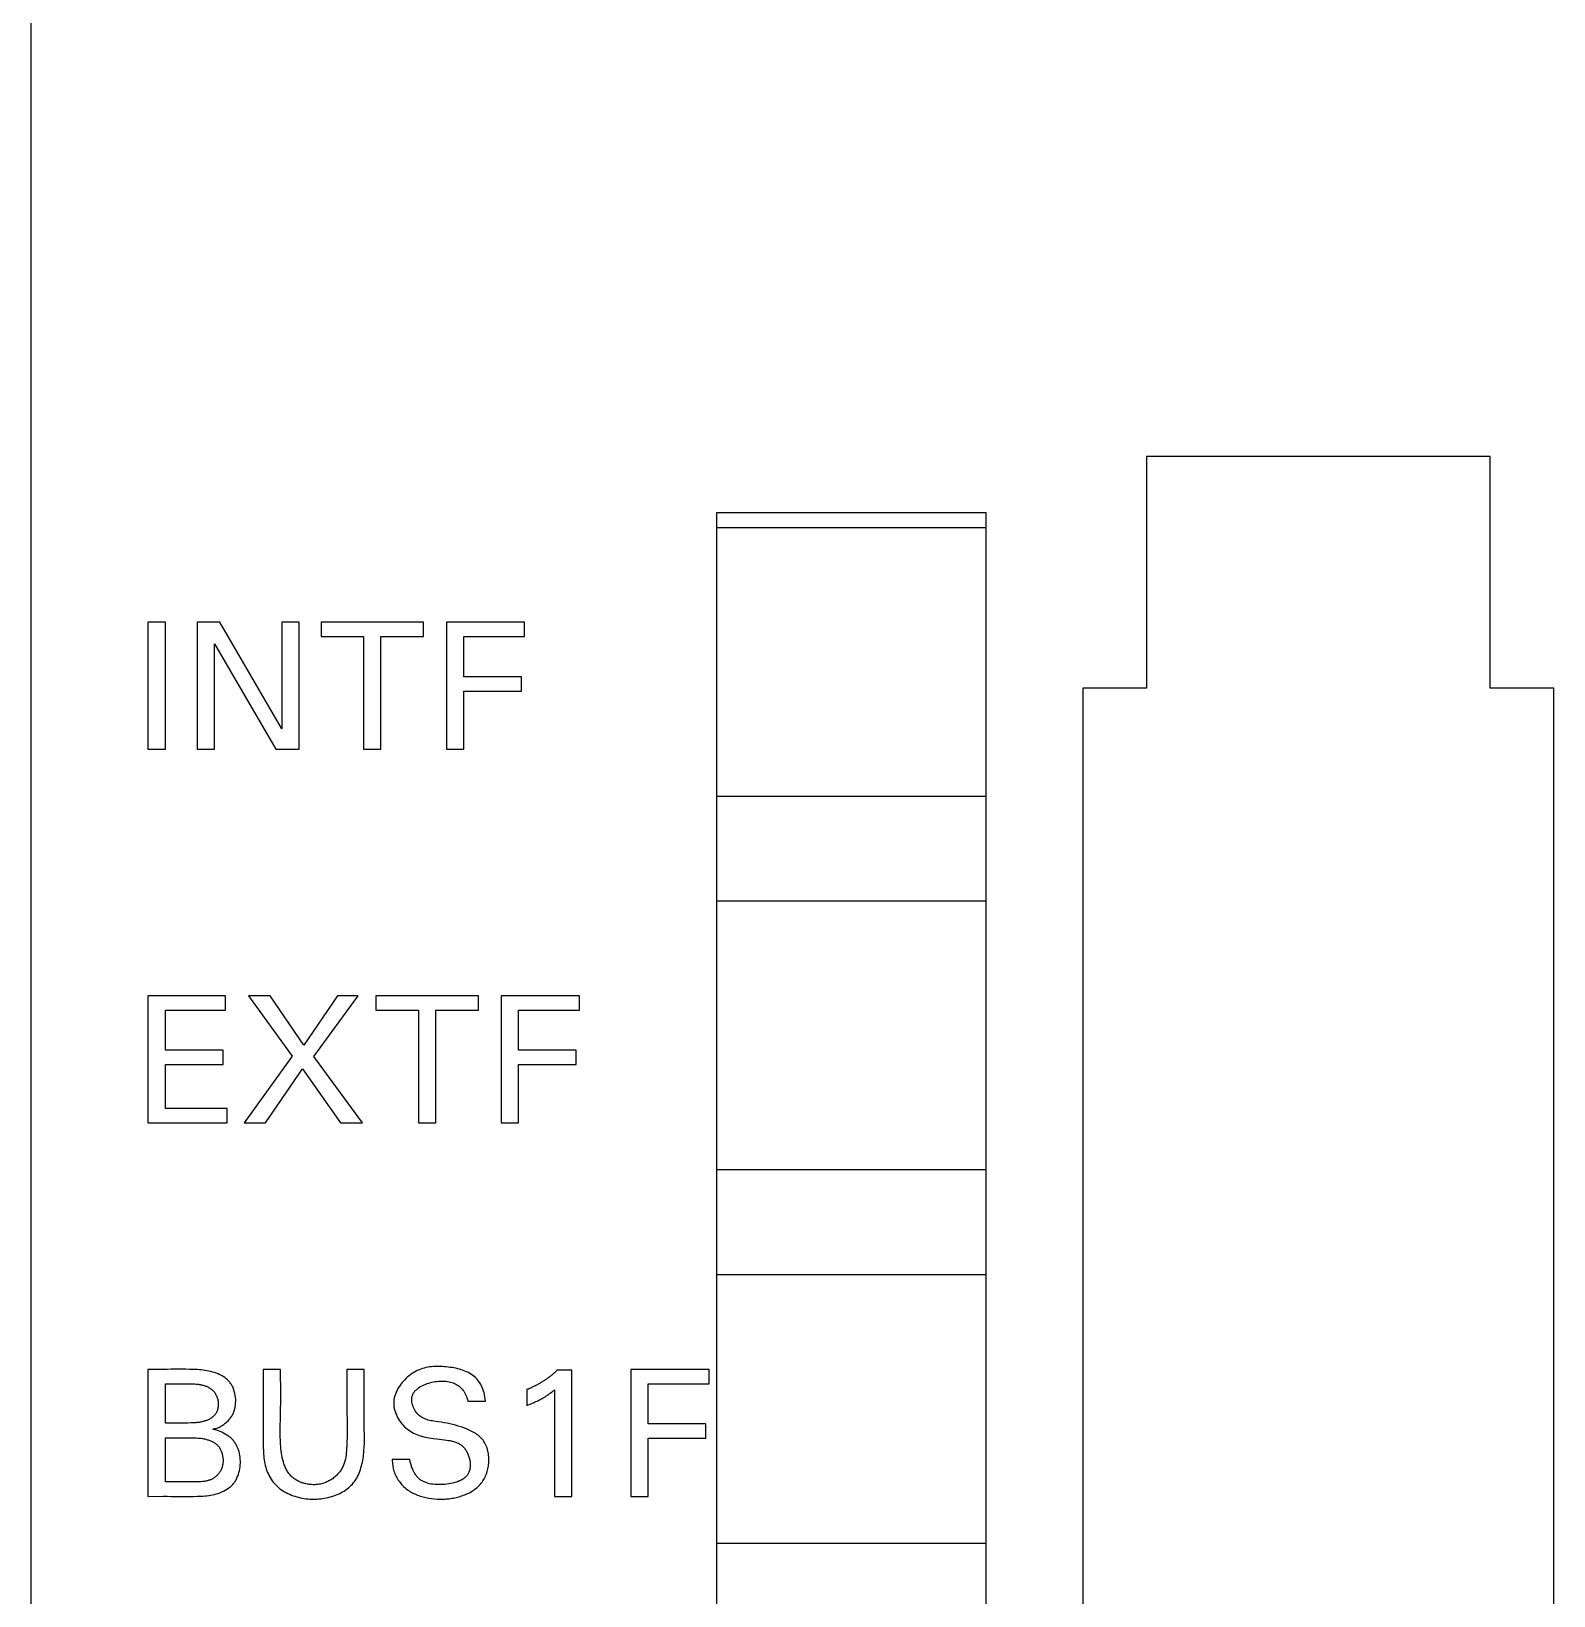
# Model space of a CAD drawing. Extents: x 430 to 1632, y -19 to 271.
# Drawn here: x 1216 to 1236.37, y 228.97 to 249.91 of the extents above; entities that cross this region are included whole.
import ezdxf

# ---------------------------------------------------------------- set-up
doc = ezdxf.new("R2010")
doc.units = 0
doc.header["$LTSCALE"] = 5
doc.header["$MEASUREMENT"] = 0
doc.layers.get('0').update_dxf_attribs({"linetype": 'CONTINUOUS'})

msp = doc.modelspace()

# ---------------------------------------------------------------- linework, layer by layer
at = {"linetype": 'Continuous'}
for p, q in [((1215.996, 143.852), (1215.996, 270.852)), ((1230.921, 244.222), (1230.921, 241.122)), ((1235.521, 244.222), (1230.921, 244.222)), ((1235.521, 241.122), (1235.521, 244.222)), ((1225.171, 189.572), (1225.171, 243.472)), ((1225.171, 243.472), (1228.771, 243.472)), ((1228.771, 243.472), (1228.771, 189.572)), ((1225.171, 243.272), (1228.771, 243.272)), ((1217.557, 242.002), (1217.557, 240.302)), ((1217.79, 242.002), (1217.557, 242.002)), ((1217.79, 240.302), (1217.79, 242.002)), ((1218.216, 242.002), (1218.216, 240.302)), ((1218.519, 242.002), (1218.216, 242.002)), ((1219.349, 240.577), (1218.519, 242.002)), ((1219.349, 242.002), (1219.349, 240.577)), ((1219.58, 242.002), (1219.349, 242.002)), ((1219.58, 240.302), (1219.58, 242.002)), ((1219.874, 242.002), (1219.874, 241.81)), ((1221.246, 242.002), (1219.874, 242.002)), ((1221.246, 241.81), (1221.246, 242.002)), ((1221.551, 242.002), (1221.551, 240.302)), ((1222.598, 242.002), (1221.551, 242.002)), ((1222.598, 241.81), (1222.598, 242.002)), ((1218.447, 240.302), (1218.447, 241.712)), ((1218.447, 241.712), (1219.268, 240.302)), ((1219.874, 241.81), (1220.444, 241.81)), ((1220.444, 241.81), (1220.444, 240.302)), ((1220.676, 240.302), (1220.676, 241.81)), ((1220.676, 241.81), (1221.246, 241.81)), ((1221.784, 241.273), (1221.784, 241.81)), ((1221.784, 241.81), (1222.598, 241.81)), ((1222.556, 241.273), (1221.784, 241.273)), ((1222.556, 241.081), (1222.556, 241.273)), ((1221.784, 240.302), (1221.784, 241.081)), ((1221.784, 241.081), (1222.556, 241.081)), ((1230.071, 241.122), (1230.071, 191.722)), ((1230.921, 241.122), (1230.071, 241.122)), ((1236.371, 241.122), (1235.521, 241.122)), ((1236.371, 191.722), (1236.371, 241.122)), ((1217.557, 240.302), (1217.79, 240.302)), ((1218.216, 240.302), (1218.447, 240.302)), ((1219.268, 240.302), (1219.58, 240.302)), ((1220.444, 240.302), (1220.676, 240.302)), ((1221.551, 240.302), (1221.784, 240.302)), ((1228.771, 239.672), (1225.171, 239.672)), ((1225.171, 238.272), (1228.771, 238.272)), ((1217.557, 237.002), (1217.557, 235.302)), ((1218.593, 237.002), (1217.557, 237.002)), ((1218.593, 236.81), (1218.593, 237.002)), ((1218.902, 237.002), (1219.487, 236.193)), ((1219.192, 237.002), (1218.902, 237.002)), ((1219.644, 236.342), (1219.192, 237.002)), ((1220.093, 237.002), (1219.644, 236.342)), ((1219.778, 236.188), (1220.37, 237.002)), ((1220.37, 237.002), (1220.093, 237.002)), ((1220.608, 237.002), (1220.608, 236.81)), ((1221.98, 237.002), (1220.608, 237.002)), ((1221.98, 236.81), (1221.98, 237.002)), ((1222.285, 237.002), (1222.285, 235.302)), ((1223.332, 237.002), (1222.285, 237.002)), ((1223.332, 236.81), (1223.332, 237.002)), ((1217.79, 236.273), (1217.79, 236.81)), ((1217.79, 236.81), (1218.593, 236.81)), ((1220.608, 236.81), (1221.178, 236.81)), ((1221.178, 236.81), (1221.178, 235.302)), ((1221.41, 235.302), (1221.41, 236.81)), ((1221.41, 236.81), (1221.98, 236.81)), ((1222.517, 236.273), (1222.517, 236.81)), ((1222.517, 236.81), (1223.332, 236.81)), ((1218.562, 236.273), (1217.79, 236.273)), ((1218.562, 236.081), (1218.562, 236.273)), ((1223.29, 236.273), (1222.517, 236.273)), ((1223.29, 236.081), (1223.29, 236.273)), ((1217.79, 235.495), (1217.79, 236.081)), ((1217.79, 236.081), (1218.562, 236.081)), ((1219.487, 236.193), (1218.845, 235.302)), ((1219.129, 235.302), (1219.625, 236.026)), ((1219.625, 236.026), (1220.132, 235.302)), ((1220.429, 235.302), (1219.778, 236.188)), ((1222.517, 235.302), (1222.517, 236.081)), ((1222.517, 236.081), (1223.29, 236.081)), ((1218.615, 235.495), (1217.79, 235.495)), ((1218.615, 235.302), (1218.615, 235.495)), ((1217.557, 235.302), (1218.615, 235.302)), ((1218.845, 235.302), (1219.129, 235.302)), ((1220.132, 235.302), (1220.429, 235.302)), ((1221.178, 235.302), (1221.41, 235.302)), ((1222.285, 235.302), (1222.517, 235.302)), ((1228.771, 234.672), (1225.171, 234.672)), ((1225.171, 233.272), (1228.771, 233.272)), ((1217.557, 232.002), (1217.557, 230.302)), ((1217.761, 232.002), (1217.557, 232.002)), ((1217.79, 231.284), (1217.79, 231.81)), ((1217.79, 231.81), (1217.963, 231.809)), ((1217.963, 231.809), (1218.049, 231.81)), ((1219.1, 232.002), (1219.101, 231.804)), ((1219.333, 232.002), (1219.1, 232.002)), ((1220.45, 232.002), (1220.219, 232.002)), ((1223.228, 231.993), (1223.035, 231.993)), ((1223.228, 230.302), (1223.228, 231.993)), ((1224.02, 232.002), (1224.02, 230.302)), ((1225.067, 232.002), (1224.02, 232.002)), ((1224.252, 231.273), (1224.252, 231.81)), ((1224.252, 231.81), (1225.067, 231.81)), ((1225.067, 231.81), (1225.067, 232.002)), ((1222.628, 231.731), (1222.628, 231.519)), ((1223, 231.73), (1223, 230.302)), ((1221.839, 231.577), (1222.075, 231.577)), ((1217.919, 231.284), (1217.79, 231.284)), ((1218.049, 231.284), (1217.919, 231.284)), ((1225.025, 231.273), (1224.252, 231.273)), ((1225.025, 231.081), (1225.025, 231.273)), ((1217.79, 230.495), (1217.79, 231.087)), ((1217.79, 231.087), (1217.92, 231.087)), ((1217.92, 231.087), (1217.963, 231.087)), ((1224.252, 230.302), (1224.252, 231.081)), ((1224.252, 231.081), (1225.025, 231.081)), ((1221.061, 230.795), (1220.827, 230.795)), ((1217.92, 230.495), (1217.79, 230.495)), ((1217.557, 230.302), (1217.761, 230.303)), ((1217.863, 230.302), (1218.015, 230.301)), ((1223, 230.302), (1223.228, 230.302)), ((1224.02, 230.302), (1224.252, 230.302)), ((1228.771, 229.672), (1225.171, 229.672))]:
    msp.add_line(p, q, dxfattribs=at)
at = {"color": 7, "linetype": 'Continuous'}
msp.add_line((1215.996, -17.648), (1215.996, 269.352), dxfattribs=at)
at = {"linetype": 'Continuous'}
for points in [[(1222.075, 231.577), (1222.071, 231.606), (1222.067, 231.633), (1222.062, 231.66), (1222.055, 231.686), (1222.048, 231.711), (1222.04, 231.735), (1222.032, 231.758), (1222.022, 231.78), (1222.011, 231.801), (1221.999, 231.822), (1221.987, 231.841), (1221.973, 231.859), (1221.958, 231.876), (1221.941, 231.893), (1221.924, 231.908), (1221.906, 231.922), (1221.886, 231.935), (1221.866, 231.948), (1221.845, 231.959), (1221.822, 231.969), (1221.8, 231.979), (1221.776, 231.988), (1221.752, 231.996), (1221.728, 232.003), (1221.703, 232.01), (1221.678, 232.016), (1221.653, 232.021), (1221.627, 232.025), (1221.601, 232.029), (1221.576, 232.033), (1221.55, 232.036), (1221.525, 232.038), (1221.499, 232.04), (1221.474, 232.042), (1221.449, 232.042), (1221.424, 232.042), (1221.4, 232.041), (1221.375, 232.04), (1221.351, 232.038), (1221.326, 232.034), (1221.302, 232.03), (1221.278, 232.025), (1221.255, 232.019), (1221.231, 232.012), (1221.208, 232.004), (1221.185, 231.995), (1221.162, 231.985), (1221.139, 231.973), (1221.117, 231.961), (1221.095, 231.947), (1221.074, 231.932), (1221.053, 231.916), (1221.032, 231.9), (1221.012, 231.882), (1220.993, 231.864), (1220.975, 231.845), (1220.958, 231.825), (1220.942, 231.804), (1220.926, 231.783), (1220.912, 231.761), (1220.899, 231.739), (1220.887, 231.716), (1220.877, 231.693), (1220.868, 231.67), (1220.86, 231.646), (1220.857, 231.634), (1220.854, 231.622), (1220.852, 231.61), (1220.85, 231.597), (1220.848, 231.585), (1220.847, 231.573), (1220.846, 231.561), (1220.846, 231.548), (1220.846, 231.536), (1220.847, 231.524), (1220.848, 231.511), (1220.85, 231.499), (1220.852, 231.487), (1220.854, 231.475), (1220.86, 231.45), (1220.868, 231.426), (1220.877, 231.403), (1220.887, 231.379), (1220.899, 231.356), (1220.911, 231.334), (1220.925, 231.313), (1220.941, 231.292), (1220.957, 231.272), (1220.973, 231.253), (1220.991, 231.235), (1221.01, 231.218), (1221.029, 231.202), (1221.048, 231.188), (1221.069, 231.174), (1221.089, 231.162), (1221.111, 231.15), (1221.133, 231.14), (1221.155, 231.13), (1221.178, 231.122), (1221.201, 231.114), (1221.224, 231.107), (1221.248, 231.101), (1221.272, 231.095), (1221.297, 231.09), (1221.322, 231.085), (1221.347, 231.081), (1221.372, 231.077), (1221.423, 231.07), (1221.526, 231.059)], [(1217.863, 232.003), (1217.812, 232.002), (1217.761, 232.002)], [(1218.015, 230.301), (1218.066, 230.301), (1218.117, 230.301), (1218.168, 230.302), (1218.219, 230.303), (1218.271, 230.305), (1218.296, 230.306), (1218.322, 230.308), (1218.347, 230.311), (1218.372, 230.314), (1218.397, 230.318), (1218.423, 230.323), (1218.447, 230.328), (1218.472, 230.335), (1218.497, 230.342), (1218.521, 230.351), (1218.545, 230.361), (1218.569, 230.372), (1218.592, 230.384), (1218.614, 230.397), (1218.635, 230.412), (1218.656, 230.428), (1218.665, 230.436), (1218.675, 230.445), (1218.684, 230.454), (1218.692, 230.463), (1218.701, 230.473), (1218.709, 230.483), (1218.716, 230.493), (1218.723, 230.503), (1218.73, 230.514), (1218.737, 230.525), (1218.743, 230.536), (1218.748, 230.548), (1218.759, 230.572), (1218.767, 230.596), (1218.775, 230.621), (1218.781, 230.646), (1218.786, 230.672), (1218.79, 230.697), (1218.793, 230.723), (1218.794, 230.749), (1218.794, 230.775), (1218.793, 230.8), (1218.791, 230.826), (1218.788, 230.851), (1218.783, 230.876), (1218.776, 230.901), (1218.768, 230.925), (1218.759, 230.949), (1218.748, 230.972), (1218.736, 230.995), (1218.73, 231.006), (1218.723, 231.017), (1218.715, 231.027), (1218.708, 231.038), (1218.7, 231.048), (1218.692, 231.057), (1218.683, 231.066), (1218.674, 231.076), (1218.665, 231.084), (1218.655, 231.093), (1218.645, 231.101), (1218.635, 231.108), (1218.614, 231.123), (1218.591, 231.136), (1218.568, 231.149), (1218.545, 231.16), (1218.523, 231.17), (1218.5, 231.179), (1218.489, 231.183), (1218.477, 231.187), (1218.464, 231.191), (1218.45, 231.194), (1218.443, 231.195), (1218.436, 231.197), (1218.434, 231.198), (1218.431, 231.198), (1218.43, 231.199), (1218.429, 231.2), (1218.429, 231.201), (1218.429, 231.202), (1218.43, 231.203), (1218.431, 231.203), (1218.433, 231.204), (1218.436, 231.205), (1218.441, 231.207), (1218.448, 231.209), (1218.456, 231.211), (1218.474, 231.216), (1218.492, 231.221), (1218.501, 231.223), (1218.509, 231.226), (1218.516, 231.229), (1218.522, 231.232), (1218.528, 231.235), (1218.533, 231.238), (1218.543, 231.244), (1218.552, 231.251), (1218.571, 231.265), (1218.59, 231.28), (1218.61, 231.297), (1218.629, 231.315), (1218.638, 231.325), (1218.647, 231.334), (1218.655, 231.344), (1218.664, 231.355), (1218.671, 231.365), (1218.678, 231.376), (1218.685, 231.388), (1218.691, 231.399), (1218.697, 231.411), (1218.702, 231.422), (1218.707, 231.434), (1218.711, 231.447), (1218.715, 231.459), (1218.718, 231.472), (1218.721, 231.484), (1218.724, 231.497), (1218.728, 231.523), (1218.73, 231.549), (1218.731, 231.575), (1218.731, 231.602), (1218.728, 231.628), (1218.725, 231.654), (1218.72, 231.68), (1218.713, 231.706), (1218.706, 231.73), (1218.701, 231.742), (1218.696, 231.754), (1218.691, 231.766), (1218.685, 231.778), (1218.679, 231.789), (1218.673, 231.8), (1218.666, 231.81), (1218.658, 231.821), (1218.651, 231.831), (1218.642, 231.84), (1218.634, 231.85), (1218.625, 231.858), (1218.616, 231.867), (1218.606, 231.875), (1218.596, 231.883), (1218.586, 231.891), (1218.564, 231.905), (1218.542, 231.918), (1218.519, 231.93), (1218.495, 231.941), (1218.471, 231.95), (1218.446, 231.959), (1218.421, 231.966), (1218.396, 231.973), (1218.371, 231.979), (1218.346, 231.984), (1218.32, 231.988), (1218.295, 231.991), (1218.27, 231.994), (1218.245, 231.997), (1218.219, 231.998), (1218.168, 232.001), (1218.117, 232.002), (1218.066, 232.003), (1218.016, 232.003), (1217.965, 232.003), (1217.863, 232.003)], [(1218.049, 231.81), (1218.093, 231.81), (1218.114, 231.809), (1218.136, 231.809), (1218.157, 231.808), (1218.179, 231.807), (1218.201, 231.805), (1218.222, 231.803), (1218.233, 231.802), (1218.244, 231.8), (1218.254, 231.798), (1218.265, 231.796), (1218.276, 231.794), (1218.286, 231.792), (1218.297, 231.789), (1218.308, 231.786), (1218.318, 231.782), (1218.328, 231.779), (1218.339, 231.775), (1218.349, 231.771), (1218.359, 231.766), (1218.369, 231.761), (1218.378, 231.756), (1218.387, 231.75), (1218.396, 231.744), (1218.405, 231.738), (1218.413, 231.731), (1218.421, 231.724), (1218.429, 231.716), (1218.436, 231.708), (1218.443, 231.7), (1218.45, 231.691), (1218.456, 231.682), (1218.462, 231.672), (1218.467, 231.663), (1218.472, 231.653), (1218.477, 231.643), (1218.481, 231.632), (1218.485, 231.622), (1218.488, 231.611), (1218.491, 231.6), (1218.494, 231.589), (1218.496, 231.578), (1218.497, 231.567), (1218.498, 231.556), (1218.499, 231.545), (1218.499, 231.533), (1218.498, 231.522), (1218.498, 231.511), (1218.496, 231.5), (1218.494, 231.489), (1218.492, 231.478), (1218.489, 231.467), (1218.486, 231.457), (1218.482, 231.446), (1218.478, 231.436), (1218.473, 231.426), (1218.468, 231.417), (1218.462, 231.408), (1218.456, 231.399), (1218.449, 231.391), (1218.442, 231.383), (1218.435, 231.375), (1218.427, 231.368), (1218.418, 231.361), (1218.41, 231.355), (1218.401, 231.348), (1218.391, 231.343), (1218.382, 231.337), (1218.372, 231.332), (1218.362, 231.327), (1218.352, 231.323), (1218.341, 231.318), (1218.331, 231.314), (1218.32, 231.311), (1218.309, 231.307), (1218.298, 231.304), (1218.287, 231.302), (1218.276, 231.299), (1218.265, 231.297), (1218.254, 231.295), (1218.243, 231.293), (1218.232, 231.291), (1218.222, 231.29), (1218.211, 231.289), (1218.2, 231.288), (1218.179, 231.286), (1218.157, 231.285), (1218.136, 231.285), (1218.093, 231.284), (1218.049, 231.284)], [(1220.219, 232.002), (1220.218, 231.888), (1220.218, 231.773), (1220.218, 231.659), (1220.218, 231.545), (1220.219, 231.431), (1220.221, 231.317), (1220.222, 231.203), (1220.222, 231.146), (1220.221, 231.089), (1220.22, 231.031), (1220.218, 230.973), (1220.216, 230.944), (1220.214, 230.914), (1220.212, 230.885), (1220.208, 230.857), (1220.204, 230.828), (1220.199, 230.8), (1220.195, 230.786), (1220.192, 230.772), (1220.188, 230.759), (1220.183, 230.745), (1220.179, 230.732), (1220.173, 230.719), (1220.168, 230.706), (1220.161, 230.693), (1220.155, 230.68), (1220.148, 230.668), (1220.14, 230.655), (1220.132, 230.643), (1220.124, 230.632), (1220.115, 230.62), (1220.105, 230.609), (1220.096, 230.598), (1220.086, 230.587), (1220.075, 230.577), (1220.064, 230.567), (1220.053, 230.557), (1220.042, 230.548), (1220.03, 230.539), (1220.018, 230.531), (1220.005, 230.523), (1219.993, 230.515), (1219.98, 230.508), (1219.966, 230.501), (1219.953, 230.495), (1219.939, 230.489), (1219.925, 230.483), (1219.911, 230.478), (1219.897, 230.474), (1219.882, 230.47), (1219.867, 230.467), (1219.852, 230.464), (1219.837, 230.462), (1219.822, 230.46), (1219.807, 230.459), (1219.792, 230.458), (1219.777, 230.458), (1219.762, 230.458), (1219.746, 230.459), (1219.731, 230.46), (1219.716, 230.462), (1219.701, 230.464), (1219.686, 230.466), (1219.671, 230.469), (1219.657, 230.473), (1219.642, 230.477), (1219.628, 230.481), (1219.614, 230.486), (1219.6, 230.492), (1219.586, 230.497), (1219.573, 230.504), (1219.56, 230.51), (1219.547, 230.517), (1219.534, 230.525), (1219.522, 230.533), (1219.511, 230.541), (1219.499, 230.55), (1219.489, 230.559), (1219.478, 230.569), (1219.468, 230.578), (1219.459, 230.589), (1219.45, 230.599), (1219.441, 230.61), (1219.433, 230.622), (1219.425, 230.633), (1219.418, 230.645), (1219.411, 230.658), (1219.405, 230.67), (1219.399, 230.683), (1219.393, 230.696), (1219.387, 230.709), (1219.382, 230.723), (1219.377, 230.737), (1219.369, 230.765), (1219.361, 230.793), (1219.355, 230.822), (1219.349, 230.852), (1219.344, 230.882), (1219.341, 230.912), (1219.337, 230.942), (1219.335, 230.972), (1219.332, 231.002), (1219.331, 231.032), (1219.329, 231.061), (1219.328, 231.09), (1219.327, 231.148), (1219.327, 231.206), (1219.327, 231.262), (1219.329, 231.319), (1219.332, 231.431), (1219.333, 231.488), (1219.334, 231.544), (1219.334, 231.601), (1219.334, 231.658), (1219.334, 231.773), (1219.333, 231.888), (1219.333, 232.002)], [(1220.45, 231.705), (1220.45, 231.804), (1220.45, 231.903), (1220.45, 232.002)], [(1220.827, 230.795), (1220.827, 230.775), (1220.828, 230.755), (1220.83, 230.735), (1220.833, 230.715), (1220.836, 230.696), (1220.84, 230.678), (1220.844, 230.659), (1220.85, 230.641), (1220.856, 230.623), (1220.862, 230.605), (1220.87, 230.587), (1220.878, 230.57), (1220.887, 230.553), (1220.897, 230.536), (1220.908, 230.52), (1220.919, 230.504), (1220.931, 230.488), (1220.943, 230.473), (1220.956, 230.458), (1220.969, 230.444), (1220.983, 230.43), (1220.998, 230.417), (1221.013, 230.404), (1221.028, 230.392), (1221.044, 230.381), (1221.06, 230.37), (1221.077, 230.36), (1221.094, 230.351), (1221.111, 230.342), (1221.129, 230.334), (1221.147, 230.326), (1221.165, 230.319), (1221.183, 230.312), (1221.202, 230.306), (1221.22, 230.3), (1221.239, 230.295), (1221.258, 230.29), (1221.278, 230.286), (1221.297, 230.282), (1221.316, 230.278), (1221.355, 230.273), (1221.394, 230.268), (1221.432, 230.266), (1221.471, 230.264), (1221.49, 230.264), (1221.51, 230.265), (1221.529, 230.266), (1221.549, 230.267), (1221.568, 230.269), (1221.587, 230.271), (1221.606, 230.273), (1221.626, 230.276), (1221.645, 230.28), (1221.664, 230.283), (1221.683, 230.288), (1221.702, 230.292), (1221.721, 230.298), (1221.74, 230.303), (1221.759, 230.309), (1221.778, 230.316), (1221.796, 230.323), (1221.814, 230.331), (1221.833, 230.339), (1221.85, 230.347), (1221.868, 230.356), (1221.885, 230.366), (1221.902, 230.376), (1221.918, 230.387), (1221.934, 230.398), (1221.949, 230.41), (1221.964, 230.422), (1221.978, 230.435), (1221.992, 230.449), (1222.005, 230.463), (1222.017, 230.478), (1222.029, 230.493), (1222.04, 230.509), (1222.05, 230.525), (1222.059, 230.542), (1222.068, 230.559), (1222.076, 230.577), (1222.084, 230.595), (1222.091, 230.614), (1222.097, 230.633), (1222.102, 230.652), (1222.107, 230.671), (1222.111, 230.691), (1222.114, 230.71), (1222.116, 230.73), (1222.118, 230.751), (1222.119, 230.771), (1222.119, 230.791), (1222.119, 230.811), (1222.118, 230.832), (1222.116, 230.852), (1222.113, 230.872), (1222.11, 230.892), (1222.106, 230.911), (1222.101, 230.931), (1222.095, 230.95), (1222.088, 230.968), (1222.081, 230.986), (1222.072, 231.004), (1222.063, 231.021), (1222.053, 231.037), (1222.043, 231.053), (1222.031, 231.068), (1222.018, 231.083), (1222.005, 231.096), (1221.991, 231.109), (1221.976, 231.121), (1221.96, 231.132), (1221.944, 231.143), (1221.928, 231.154), (1221.911, 231.163), (1221.893, 231.172), (1221.875, 231.181), (1221.857, 231.189), (1221.821, 231.205), (1221.784, 231.219), (1221.747, 231.232), (1221.711, 231.243), (1221.674, 231.254), (1221.637, 231.264), (1221.599, 231.273), (1221.561, 231.281), (1221.523, 231.288), (1221.484, 231.294), (1221.445, 231.299), (1221.405, 231.305), (1221.366, 231.311), (1221.346, 231.315), (1221.327, 231.319), (1221.308, 231.324), (1221.289, 231.33), (1221.271, 231.336), (1221.254, 231.344), (1221.236, 231.352), (1221.22, 231.362), (1221.204, 231.373), (1221.189, 231.385), (1221.174, 231.398), (1221.16, 231.413), (1221.147, 231.429), (1221.135, 231.446), (1221.125, 231.464), (1221.115, 231.483), (1221.107, 231.502), (1221.1, 231.521), (1221.094, 231.541), (1221.09, 231.561), (1221.089, 231.571), (1221.088, 231.58), (1221.087, 231.59), (1221.087, 231.6), (1221.088, 231.609), (1221.088, 231.618), (1221.09, 231.628), (1221.092, 231.637), (1221.094, 231.646), (1221.097, 231.654), (1221.1, 231.663), (1221.104, 231.671), (1221.108, 231.679), (1221.113, 231.687), (1221.118, 231.695), (1221.123, 231.702), (1221.129, 231.709), (1221.135, 231.717), (1221.149, 231.73), (1221.164, 231.743), (1221.18, 231.755), (1221.197, 231.766), (1221.215, 231.777), (1221.234, 231.787), (1221.253, 231.796), (1221.274, 231.804), (1221.294, 231.812), (1221.315, 231.819), (1221.337, 231.825), (1221.358, 231.83), (1221.38, 231.834), (1221.401, 231.838), (1221.422, 231.841), (1221.444, 231.843), (1221.465, 231.845), (1221.486, 231.845), (1221.507, 231.845), (1221.528, 231.844), (1221.548, 231.842), (1221.568, 231.839), (1221.587, 231.836), (1221.607, 231.831), (1221.625, 231.826), (1221.643, 231.82), (1221.661, 231.813), (1221.677, 231.805), (1221.693, 231.796), (1221.709, 231.786)], [(1223.035, 231.993), (1223.027, 231.985), (1223.019, 231.977), (1223.011, 231.97), (1223.003, 231.962), (1222.995, 231.955), (1222.987, 231.948), (1222.978, 231.941), (1222.97, 231.933), (1222.961, 231.926), (1222.953, 231.919), (1222.944, 231.912), (1222.935, 231.906), (1222.926, 231.899), (1222.918, 231.892), (1222.909, 231.885), (1222.9, 231.879), (1222.891, 231.873), (1222.882, 231.866), (1222.873, 231.86), (1222.863, 231.854), (1222.854, 231.848), (1222.845, 231.842), (1222.836, 231.836), (1222.826, 231.83), (1222.817, 231.824), (1222.807, 231.818), (1222.798, 231.813), (1222.788, 231.807), (1222.778, 231.802), (1222.769, 231.796), (1222.759, 231.791), (1222.749, 231.786), (1222.739, 231.781), (1222.729, 231.776), (1222.72, 231.771), (1222.71, 231.766), (1222.7, 231.762), (1222.689, 231.757), (1222.679, 231.752), (1222.669, 231.748), (1222.659, 231.744), (1222.649, 231.739), (1222.638, 231.735), (1222.628, 231.731)], [(1219.101, 231.804), (1219.101, 231.705), (1219.101, 231.606), (1219.1, 231.507), (1219.1, 231.408), (1219.1, 231.309), (1219.099, 231.21), (1219.099, 231.111), (1219.1, 231.012), (1219.101, 230.962), (1219.102, 230.913), (1219.105, 230.863), (1219.107, 230.839), (1219.109, 230.814), (1219.112, 230.789), (1219.116, 230.765), (1219.121, 230.741), (1219.127, 230.716), (1219.133, 230.692), (1219.141, 230.668), (1219.149, 230.644), (1219.159, 230.621), (1219.169, 230.598), (1219.181, 230.576), (1219.193, 230.554), (1219.206, 230.532), (1219.22, 230.512), (1219.235, 230.492), (1219.251, 230.473), (1219.268, 230.455), (1219.286, 230.437), (1219.304, 230.421), (1219.324, 230.405), (1219.344, 230.39), (1219.365, 230.377), (1219.386, 230.364), (1219.408, 230.352), (1219.431, 230.34), (1219.454, 230.33), (1219.477, 230.32), (1219.501, 230.311), (1219.525, 230.303), (1219.549, 230.296), (1219.573, 230.29), (1219.598, 230.284), (1219.622, 230.279), (1219.647, 230.274), (1219.672, 230.271), (1219.696, 230.268), (1219.721, 230.266), (1219.746, 230.265), (1219.771, 230.264), (1219.795, 230.265), (1219.82, 230.266), (1219.845, 230.267), (1219.87, 230.27), (1219.895, 230.273), (1219.92, 230.277), (1219.944, 230.282), (1219.969, 230.288), (1219.994, 230.294), (1220.018, 230.301), (1220.043, 230.309), (1220.067, 230.318), (1220.09, 230.327), (1220.114, 230.338), (1220.137, 230.349), (1220.159, 230.361), (1220.181, 230.373), (1220.202, 230.387), (1220.222, 230.401), (1220.241, 230.417), (1220.26, 230.433), (1220.278, 230.45), (1220.294, 230.467), (1220.31, 230.486), (1220.325, 230.505), (1220.338, 230.526), (1220.351, 230.547), (1220.362, 230.568), (1220.373, 230.59), (1220.383, 230.613), (1220.392, 230.637), (1220.401, 230.66), (1220.408, 230.684), (1220.415, 230.709), (1220.421, 230.734), (1220.427, 230.759), (1220.432, 230.784), (1220.436, 230.81), (1220.44, 230.835), (1220.443, 230.861), (1220.445, 230.887), (1220.448, 230.912), (1220.451, 230.963), (1220.453, 231.013), (1220.454, 231.063), (1220.454, 231.113), (1220.452, 231.211), (1220.45, 231.309), (1220.449, 231.408), (1220.449, 231.507), (1220.45, 231.705)], [(1221.709, 231.786), (1221.723, 231.776), (1221.737, 231.764), (1221.75, 231.751), (1221.762, 231.738), (1221.773, 231.724), (1221.784, 231.709), (1221.794, 231.692), (1221.803, 231.675), (1221.811, 231.657), (1221.819, 231.639), (1221.826, 231.619), (1221.833, 231.598), (1221.839, 231.577)], [(1222.628, 231.519), (1222.646, 231.526), (1222.663, 231.533), (1222.68, 231.54), (1222.697, 231.548), (1222.715, 231.555), (1222.732, 231.563), (1222.749, 231.57), (1222.766, 231.578), (1222.782, 231.587), (1222.799, 231.595), (1222.816, 231.604), (1222.832, 231.613), (1222.848, 231.622), (1222.864, 231.632), (1222.872, 231.636), (1222.88, 231.641), (1222.888, 231.646), (1222.896, 231.652), (1222.904, 231.657), (1222.911, 231.662), (1222.919, 231.667), (1222.927, 231.673), (1222.934, 231.678), (1222.942, 231.684), (1222.957, 231.695), (1222.971, 231.707), (1222.986, 231.718), (1223, 231.73)], [(1217.963, 231.087), (1218.05, 231.087), (1218.093, 231.087), (1218.137, 231.087), (1218.158, 231.086), (1218.18, 231.086), (1218.201, 231.085), (1218.223, 231.083), (1218.244, 231.082), (1218.266, 231.079), (1218.288, 231.076), (1218.299, 231.074), (1218.309, 231.072), (1218.32, 231.07), (1218.331, 231.067), (1218.342, 231.064), (1218.353, 231.061), (1218.364, 231.058), (1218.374, 231.054), (1218.385, 231.051), (1218.395, 231.046), (1218.406, 231.042), (1218.416, 231.037), (1218.426, 231.032), (1218.435, 231.027), (1218.445, 231.021), (1218.454, 231.015), (1218.462, 231.009), (1218.471, 231.002), (1218.479, 230.995), (1218.487, 230.988), (1218.494, 230.98), (1218.501, 230.972), (1218.508, 230.963), (1218.514, 230.954), (1218.519, 230.945), (1218.525, 230.936), (1218.53, 230.926), (1218.534, 230.916), (1218.539, 230.906), (1218.542, 230.896), (1218.546, 230.885), (1218.549, 230.874), (1218.552, 230.864), (1218.554, 230.853), (1218.556, 230.842), (1218.558, 230.831), (1218.56, 230.82), (1218.561, 230.809), (1218.562, 230.798), (1218.562, 230.787), (1218.562, 230.776), (1218.562, 230.765), (1218.561, 230.754), (1218.56, 230.743), (1218.559, 230.732), (1218.557, 230.721), (1218.555, 230.711), (1218.552, 230.7), (1218.549, 230.69), (1218.545, 230.679), (1218.541, 230.669), (1218.536, 230.659), (1218.531, 230.65), (1218.526, 230.64), (1218.52, 230.63), (1218.514, 230.621), (1218.507, 230.612), (1218.5, 230.604), (1218.493, 230.595), (1218.485, 230.587), (1218.477, 230.579), (1218.469, 230.571), (1218.461, 230.564), (1218.452, 230.557), (1218.443, 230.551), (1218.434, 230.545), (1218.424, 230.539), (1218.415, 230.534), (1218.405, 230.529), (1218.395, 230.525), (1218.385, 230.521), (1218.374, 230.517), (1218.364, 230.514), (1218.354, 230.511), (1218.343, 230.509), (1218.332, 230.506), (1218.322, 230.504), (1218.311, 230.503), (1218.3, 230.501), (1218.289, 230.5), (1218.267, 230.498), (1218.245, 230.497), (1218.223, 230.496), (1218.201, 230.496), (1218.18, 230.495), (1218.136, 230.495)], [(1221.526, 231.059), (1221.552, 231.056), (1221.578, 231.052), (1221.602, 231.048), (1221.627, 231.042), (1221.651, 231.036), (1221.674, 231.028), (1221.685, 231.024), (1221.696, 231.019), (1221.707, 231.014), (1221.718, 231.009), (1221.728, 231.003), (1221.738, 230.996), (1221.748, 230.989), (1221.757, 230.982), (1221.767, 230.974), (1221.776, 230.965), (1221.784, 230.956), (1221.792, 230.947), (1221.8, 230.937), (1221.808, 230.926), (1221.815, 230.915), (1221.821, 230.904), (1221.828, 230.892), (1221.834, 230.88), (1221.839, 230.868), (1221.844, 230.855), (1221.849, 230.843), (1221.853, 230.83), (1221.857, 230.817), (1221.86, 230.804), (1221.863, 230.79), (1221.866, 230.777), (1221.868, 230.764), (1221.869, 230.751), (1221.87, 230.737), (1221.87, 230.724), (1221.87, 230.711), (1221.869, 230.699), (1221.868, 230.686), (1221.866, 230.674), (1221.864, 230.661), (1221.861, 230.65), (1221.857, 230.638), (1221.853, 230.627), (1221.848, 230.616), (1221.843, 230.606), (1221.837, 230.596), (1221.83, 230.587), (1221.823, 230.578), (1221.815, 230.569), (1221.807, 230.561), (1221.798, 230.553), (1221.789, 230.545), (1221.78, 230.538), (1221.77, 230.532), (1221.759, 230.525), (1221.748, 230.519), (1221.737, 230.514), (1221.726, 230.508), (1221.714, 230.503), (1221.702, 230.499), (1221.689, 230.494), (1221.664, 230.486), (1221.638, 230.48), (1221.611, 230.474), (1221.584, 230.469), (1221.556, 230.465), (1221.529, 230.463), (1221.502, 230.46), (1221.475, 230.459), (1221.448, 230.459), (1221.422, 230.459), (1221.396, 230.461), (1221.371, 230.464), (1221.346, 230.467), (1221.322, 230.472), (1221.299, 230.478), (1221.276, 230.486), (1221.266, 230.49), (1221.255, 230.495), (1221.245, 230.499), (1221.235, 230.505), (1221.225, 230.51), (1221.215, 230.516), (1221.206, 230.523), (1221.197, 230.529), (1221.189, 230.536), (1221.18, 230.544), (1221.172, 230.552)], [(1221.172, 230.552), (1221.164, 230.56), (1221.157, 230.568), (1221.15, 230.577), (1221.143, 230.586), (1221.136, 230.596), (1221.129, 230.606), (1221.123, 230.616), (1221.117, 230.627), (1221.111, 230.638), (1221.106, 230.649), (1221.101, 230.661), (1221.096, 230.673), (1221.091, 230.685), (1221.086, 230.698), (1221.082, 230.711), (1221.074, 230.737), (1221.067, 230.766), (1221.061, 230.795)], [(1218.136, 230.495), (1218.05, 230.495), (1217.92, 230.495)], [(1217.761, 230.303), (1217.812, 230.303), (1217.863, 230.302)]]:
    msp.add_lwpolyline(points, dxfattribs=at)

doc.saveas('drawing.dxf')
